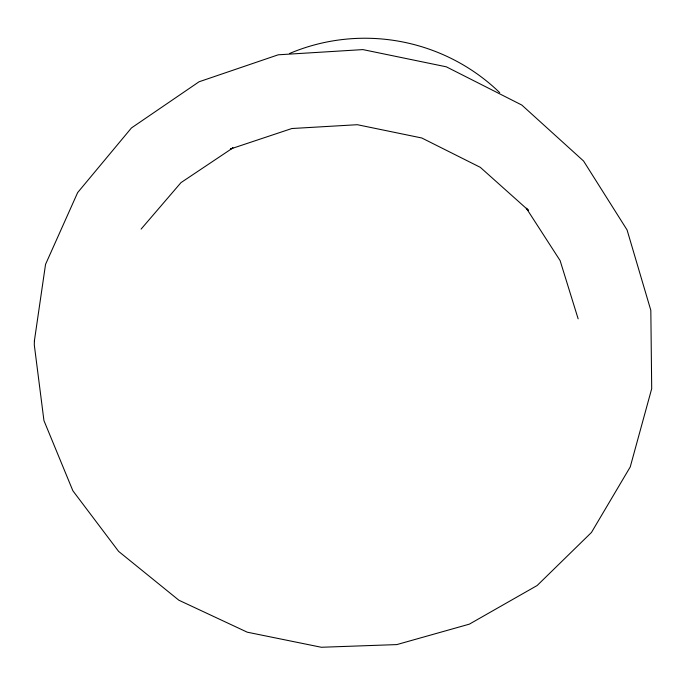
<?xml version="1.0" encoding="UTF-8"?>
<svg xmlns="http://www.w3.org/2000/svg" width="686" height="686" viewBox="0 0 686 686"><rect width="100%" height="100%" fill="white"/><g stroke="black" fill="none" stroke-linecap="round" stroke-linejoin="round"><path stroke-width="1.03" d="M141.102 229.098L180.984 182.622L232.974 147.859L230.453 148.991L291.859 128.522L357.32 124.706L421.796 137.989L480.303 167.333L528.417 210.31L526.316 208.227L560.102 260.569L578.144 318.827M289.578 53.491A190.622 186.523 10.2 0 1 499.708 92.636M34.394 340.839L34.3 344.972L43.947 420.604L72.879 490.782L118.601 551.381L178.866 600.216L247.269 632.192L321.34 647.267L396.825 644.591L469.353 624.149L537.172 585.501L591.452 532.465L630.237 466.943L651.7 388.67L650.825 310.346L627.073 229.947L583.563 161.013L521.823 105.052L446.312 66.816L362.885 49.598L278.233 54.803L199.077 81.771L131.446 127.948L77.647 192.586L45.542 264.367L34.394 340.839"/></g></svg>
